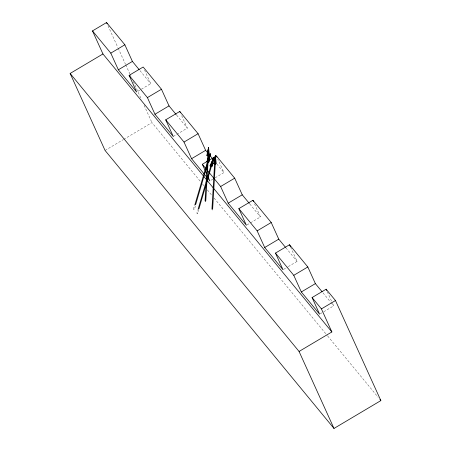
<?xml version="1.0" encoding="UTF-8"?>
<svg xmlns="http://www.w3.org/2000/svg" width="451" height="451" viewBox="0 0 451 451"><rect width="100%" height="100%" fill="white"/><g stroke="black" fill="none" stroke-linecap="round" stroke-linejoin="round"><path stroke-width="0.34" stroke-dasharray="2.25 1.69" d="M195.238 206.011C194.99 210.967 192.098 210.222 194.573 205.831M198.773 209.394C198.711 214.231 195.351 215.257 197.91 209.884M193.592 209.174L194.257 209.349M196.929 213.222L197.589 213.402M137.826 91.316L140.757 89.58M141.343 89.23L150.713 83.66L144.613 70.215M105.066 150.454L123.095 139.742M123.692 139.382L151.936 122.599L200.672 181.781M173.269 136.478L176.194 134.736M176.781 134.387L187.328 128.118L181.516 115.315M211.051 180.242L212.81 179.194M215.155 177.801L223.944 172.581L217.844 159.135M246.985 224.936L249.916 223.194M250.502 222.845L260.458 216.925L254.071 202.837M283.6 269.394L287.699 266.958M288.285 266.609L297.074 261.388L290.681 247.3M320.21 313.857L323.142 312.115M323.728 311.765L333.684 305.846L331.942 302.007M212.032 209.726L212.308 210.059L212.37 209.709M139.996 70.644L150.713 83.66M176.612 115.106L187.328 128.118M216.796 163.905L223.944 172.581M249.798 203.982L260.458 216.925M285.911 247.83L297.074 261.388M322.967 292.834L330.56 302.052M331.006 302.593L333.684 305.846M202.46 183.957L204.247 186.128M207.375 189.927L211.852 195.356M214.084 198.074L327.206 335.443M327.657 335.984L378.18 397.337M327.296 291.763L331.654 301.364M108.003 25.758L117.897 47.564M118.185 48.206L125.463 64.239M125.75 64.876L129.826 73.857M130.113 74.5L130.987 76.422M133.316 81.552L141.462 99.513M144.078 105.286L151.936 122.599M205.064 201.462L205.729 201.569L205.064 201.462"/><path stroke-width="0.68" d="M208.525 153.346L208.542 147.477L206.846 155.454A2.92 1.567 3.3 0 0 207.787 155.443L208.012 155.499A2.92 1.567 3.3 0 0 208.666 155.894L208.542 147.477L207.894 151.948M215.527 164.232A2.92 1.567 3.3 0 0 215.431 163.719L215.409 155.815L213.706 163.792A2.92 1.567 3.3 0 0 214.653 163.781L214.879 163.831A2.92 1.567 3.3 0 0 215.527 164.232L215.409 155.815L214.755 160.285M208.413 150.888L208.542 147.477L209.343 154.947A2.92 1.567 3.3 0 1 208.65 155.268M215.302 158.543L215.409 155.815L216.204 163.279A2.92 1.567 3.3 0 1 215.516 163.6L215.386 163.64M205.087 200.808L205.989 185.361M206.152 182.554L207.748 155.167M205.769 200.87L208.435 155.234M211.947 209.146L214.614 163.504L215.296 163.566M212.635 209.208L215.257 164.271M207.934 155.426L208.542 147.477L207.742 154.405M214.8 163.758L215.409 155.815L214.851 160.663M214.529 163.431L214.687 162.05M208.447 162.507A2.92 1.28 16.4 0 0 208.339 162.056L208.418 161.971A2.92 1.28 16.4 0 0 209.078 161.824L210.2 153.904L206.676 161.796A2.92 1.28 16.4 0 0 207.59 161.96L207.81 162.05A2.92 1.28 16.4 0 0 208.447 162.507L210.2 153.904L208.751 157.512M211.756 166.024A2.92 1.28 16.4 0 0 212.415 165.878L213.537 157.957L210.014 165.85A2.92 1.28 16.4 0 0 210.927 166.013L211.147 166.098A2.92 1.28 16.4 0 0 211.784 166.56L213.537 157.957L210.64 165.167A2.92 1.28 16.4 0 0 210.64 165.275M208.61 160.629L210.2 153.904L207.685 161.001M211.79 165.359L213.537 157.957L211.254 164.406M209.478 156.486L210.2 153.904L207.731 161.971M212.63 161.182L213.537 157.957L211.062 166.024M194.77 205.16L207.561 161.684M195.633 204.675L207.026 165.912M207.618 163.905L208.131 161.768M198.107 209.213L210.899 165.737L211.271 166.03M198.964 208.723L211.542 165.951M102.946 53.957L70.136 73.457L299.064 351.453L331.874 331.953L102.946 53.957L92.489 30.905L106.549 22.55L124.854 44.779L132.408 61.426L139.105 69.561M92.489 30.905L110.794 53.139L124.854 44.779M110.794 53.139L118.348 69.787L132.408 61.426M118.348 69.787L136.653 92.015L129.104 75.368L143.164 67.013L161.469 89.242L169.024 105.889L176.166 114.565M129.104 75.368L147.409 97.596L161.469 89.242M147.409 97.596L154.964 114.244L169.024 105.889M154.964 114.244L173.269 136.478L165.714 119.825L179.774 111.47L198.085 133.705L205.633 150.352L207.866 153.064M165.714 119.825L184.019 142.059L198.085 133.705M184.019 142.059L191.574 158.707L205.633 150.352M206.688 173.894L202.33 164.288L207.015 161.503M208.774 160.46L216.39 155.933L234.695 178.162L242.249 194.809L249.352 203.44M202.33 164.288L220.635 186.517L234.695 178.162M220.635 186.517L228.189 203.17L242.249 194.809M228.189 203.17L246.398 225.28L238.844 208.633L252.91 200.278L271.214 222.506L278.763 239.154L285.46 247.289M238.844 208.633L257.155 230.867L271.214 222.506M257.155 230.867L264.703 247.514L278.763 239.154M264.703 247.514L283.014 269.743L275.46 253.096L289.519 244.741L307.824 266.969L315.379 283.617L322.076 291.752M275.46 253.096L293.764 275.324L307.824 266.969M293.764 275.324L301.319 291.972L315.379 283.617M301.319 291.972L319.624 314.206L312.075 297.559L326.135 289.198L335.476 300.546L380.864 400.595L333.994 428.45L105.066 150.454L70.136 73.457M312.075 297.559L321.416 308.901L335.476 300.546M208.232 155.375L207.826 155.307M209.208 154.687L212.331 158.481M191.574 158.707L209.878 180.936L207.268 175.174M379.967 399.513L380.864 400.595M326.135 289.198L326.716 290.478M321.416 308.901L331.874 331.953M289.519 244.741L290.393 246.658M252.91 200.278L253.49 201.558M216.39 155.933L216.97 157.213M299.064 351.453L333.994 428.45M179.774 111.47L180.355 112.75M106.549 22.55L107.129 23.835M206.676 161.796A2.92 1.28 16.4 0 1 207.15 161.672M208.39 161.689A2.92 1.28 16.4 0 1 209.078 161.824M208.565 155.386A2.92 1.567 3.3 0 1 208.666 155.894M206.846 155.454A2.92 1.567 3.3 0 1 207.161 155.279M208.627 154.941A2.92 1.567 3.3 0 1 209.343 154.947M213.706 163.792A2.92 1.567 3.3 0 1 214.4 163.471M215.73 163.268A2.92 1.567 3.3 0 1 216.204 163.279M210.64 165.167A2.92 1.28 16.4 0 1 210.82 165.28M211.733 166.222A2.92 1.28 16.4 0 1 211.784 166.56M210.014 165.85A2.92 1.28 16.4 0 1 210.318 165.759M211.728 165.742A2.92 1.28 16.4 0 1 212.415 165.878"/></g></svg>
